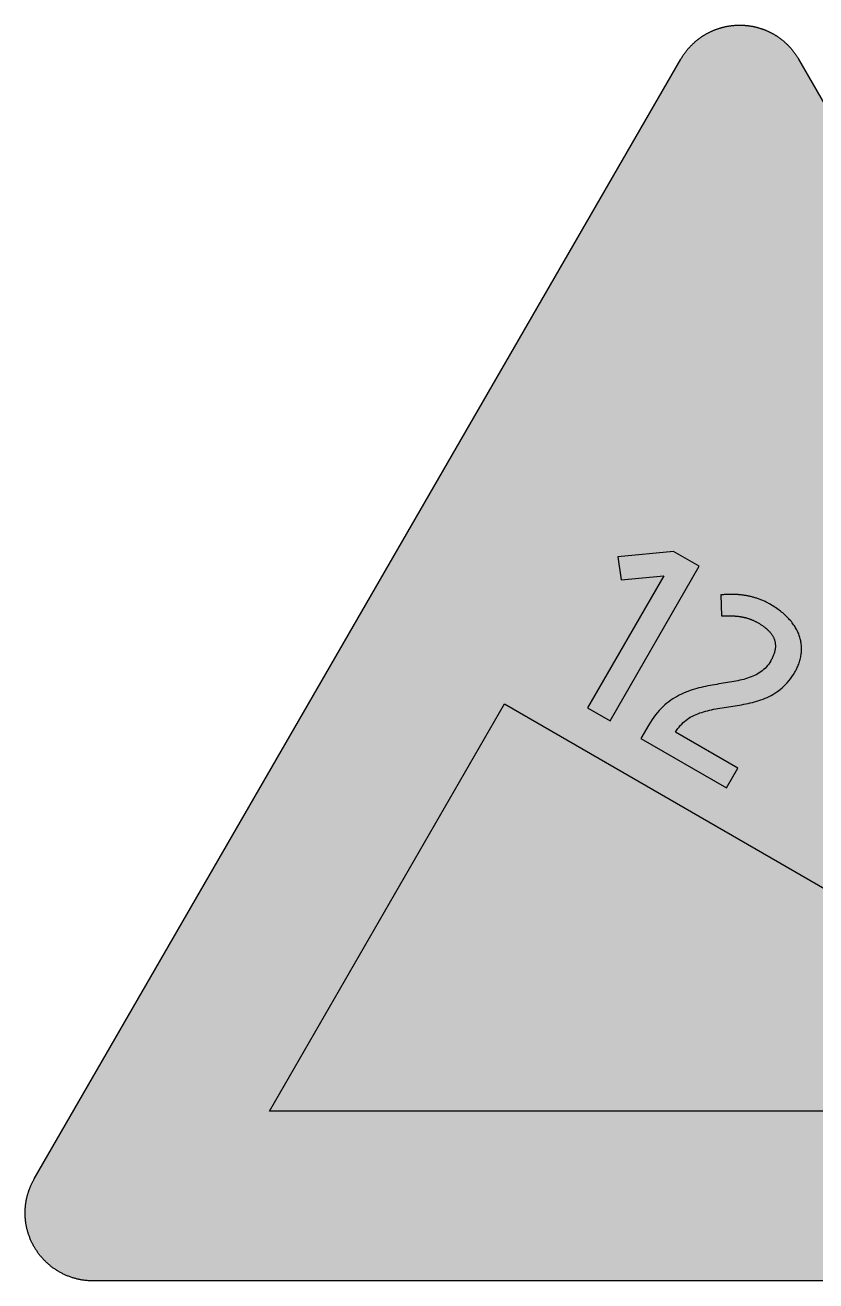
# Model space of a CAD drawing. Header units: millimetres. Extents: x 0 to 297, y 0 to 261.
# Drawn here: x 0.1 to 164.3, y 0.1 to 260.9 of the extents above; entities that cross this region are included whole.
import ezdxf

# ---------------------------------------------------------------- set-up
doc = ezdxf.new("R2010")
doc.units = ezdxf.units.MM

msp = doc.modelspace()

# ---------------------------------------------------------------- hatches: boundary and pattern name
for color, points in [(254, [(14.1633, 0.0526), (13.9878, 0.0533), (13.8125, 0.0559), (13.6373, 0.061), (13.462, 0.0686), (13.2893, 0.0787), (13.114, 0.0914), (12.9413, 0.1041), (12.7686, 0.1194), (12.5959, 0.1397), (12.4231, 0.16), (12.2504, 0.1803), (12.0777, 0.2057), (11.9075, 0.2337), (11.7373, 0.2616), (11.5672, 0.2921), (11.397, 0.3251), (11.2268, 0.3607), (11.0592, 0.3962), (10.8915, 0.4369), (10.7239, 0.4775), (10.5562, 0.5207), (10.3886, 0.5664), (10.2235, 0.6121), (10.0584, 0.6604), (9.8933, 0.7137), (9.7307, 0.7645), (9.5682, 0.8204), (9.4056, 0.8788), (9.2431, 0.9373), (9.083, 0.9982), (8.923, 1.0617), (8.763, 1.1252), (8.6055, 1.1938), (8.4455, 1.2624), (8.2906, 1.331), (8.1331, 1.4046), (7.9781, 1.4783), (7.8232, 1.5545), (7.6708, 1.6332), (7.5184, 1.7145), (7.366, 1.7958), (7.2161, 1.8796), (7.0663, 1.966), (6.919, 2.0549), (6.7716, 2.1438), (6.6243, 2.2352), (6.4795, 2.3266), (6.3348, 2.4232), (6.19, 2.5197), (6.0477, 2.6187), (5.908, 2.7178), (5.7683, 2.8219), (5.6286, 2.9261), (5.4915, 3.0302), (5.3543, 3.1394), (5.2197, 3.2487), (5.0851, 3.3579), (4.953, 3.4722), (4.8209, 3.5865), (4.6914, 3.7033), (4.5644, 3.8202), (4.4348, 3.9395), (4.3104, 4.0615), (4.1859, 4.1859), (4.0615, 4.3104), (3.9395, 4.4374), (3.8202, 4.5644), (3.7033, 4.6914), (3.5865, 4.8235), (3.4722, 4.953), (3.3579, 5.0876), (3.2487, 5.2197), (3.1369, 5.3543), (3.0302, 5.4915), (2.9235, 5.6286), (2.8194, 5.7683), (2.7178, 5.908), (2.6187, 6.0503), (2.5197, 6.19), (2.4232, 6.3348), (2.3266, 6.4795), (2.2352, 6.6243), (2.1438, 6.7716), (2.0523, 6.919), (1.966, 7.0663), (1.8796, 7.2161), (1.7958, 7.366), (1.7145, 7.5184), (1.6332, 7.6708), (1.5545, 7.8232), (1.4783, 7.9781), (1.4046, 8.1331), (1.331, 8.2906), (1.2598, 8.4455), (1.1913, 8.6055), (1.1252, 8.763), (1.0592, 8.923), (0.9982, 9.083), (0.9373, 9.2431), (0.8763, 9.4056), (0.8204, 9.5682), (0.7645, 9.7307), (0.7112, 9.8933), (0.6604, 10.0584), (0.6121, 10.2235), (0.5639, 10.3911), (0.5207, 10.5562), (0.4775, 10.7239), (0.4343, 10.8915), (0.3962, 11.0592), (0.3607, 11.2268), (0.3251, 11.397), (0.2921, 11.5672), (0.2616, 11.7373), (0.2311, 11.9075), (0.2057, 12.0802), (0.1803, 12.2504), (0.1575, 12.4231), (0.1372, 12.5959), (0.1194, 12.7686), (0.1041, 12.9413), (0.0889, 13.114), (0.0787, 13.2893), (0.0686, 13.462), (0.061, 13.6373), (0.0559, 13.8125), (0.0508, 13.9878), (0.0508, 14.163), (0.0508, 14.2773), (0.0533, 14.3942), (0.0559, 14.511), (0.0584, 14.6253), (0.0635, 14.7422), (0.0686, 14.859), (0.0737, 14.9733), (0.0813, 15.0901), (0.0889, 15.2044), (0.0991, 15.3187), (0.1092, 15.4356), (0.1194, 15.5499), (0.1321, 15.6642), (0.1448, 15.7785), (0.1575, 15.8953), (0.1727, 16.0096), (0.188, 16.1239), (0.2032, 16.2382), (0.221, 16.35), (0.2413, 16.4643), (0.2591, 16.5786), (0.2794, 16.6929), (0.2997, 16.8046), (0.3226, 16.9189), (0.3454, 17.0307), (0.3708, 17.145), (0.3937, 17.2568), (0.4191, 17.3685), (0.447, 17.4803), (0.475, 17.592), (0.5029, 17.7038), (0.5334, 17.8156), (0.5613, 17.9273), (0.5944, 18.0365), (0.6248, 18.1483), (0.6579, 18.2575), (0.6934, 18.3693), (0.7264, 18.4785), (0.762, 18.5877), (0.8001, 18.6969), (0.8382, 18.8062), (0.8763, 18.9128), (0.9144, 19.0221), (0.955, 19.1313), (0.9957, 19.238), (1.0389, 19.3446), (1.0795, 19.4539), (1.1252, 19.5605), (1.1684, 19.6647), (1.2141, 19.7714), (1.2598, 19.878), (1.3081, 19.9822), (1.3564, 20.0889), (1.4046, 20.193), (1.4554, 20.2971), (1.5062, 20.4013), (1.557, 20.5054), (1.6104, 20.607), (1.6637, 20.7112), (1.717, 20.8128), (1.7729, 20.9144), (1.8263, 21.016), (1.8847, 21.1176), (1.9406, 21.2192), (136.2523, 253.8501), (136.3091, 253.9492), (136.3675, 254.0483), (136.4285, 254.1473), (136.4894, 254.2464), (136.5504, 254.3454), (136.6139, 254.442), (136.6774, 254.5385), (136.7409, 254.635), (136.8044, 254.7315), (136.8704, 254.8255), (136.9365, 254.922), (137.0025, 255.016), (137.0711, 255.11), (137.1397, 255.2014), (137.2083, 255.2954), (137.2794, 255.3868), (137.3505, 255.4783), (137.4216, 255.5672), (137.4927, 255.6586), (137.5664, 255.7475), (137.6401, 255.8364), (137.7137, 255.9253), (137.7874, 256.0117), (137.8636, 256.098), (137.9398, 256.1844), (138.016, 256.2708), (138.0947, 256.3546), (138.1735, 256.4409), (138.2522, 256.5222), (138.3309, 256.606), (138.4122, 256.6899), (138.4935, 256.7711), (138.5748, 256.8524), (138.6586, 256.9312), (138.7399, 257.0124), (138.8237, 257.0912), (138.9075, 257.1699), (138.9939, 257.2461), (139.0802, 257.3249), (139.1641, 257.4011), (139.253, 257.4747), (139.3393, 257.5509), (139.4282, 257.6246), (139.5171, 257.6982), (139.606, 257.7719), (139.6949, 257.843), (139.7864, 257.9141), (139.8778, 257.9853), (139.9692, 258.0564), (140.0607, 258.125), (140.1547, 258.1935), (140.2486, 258.2596), (140.3426, 258.3282), (140.4366, 258.3942), (140.5331, 258.4602), (140.6296, 258.5237), (140.7262, 258.5872), (140.8227, 258.6507), (140.9192, 258.7142), (141.0183, 258.7752), (141.1173, 258.8362), (141.2164, 258.8946), (141.3154, 258.9555), (141.4145, 259.014), (141.5161, 259.0698), (141.6177, 259.1283), (141.7193, 259.1841), (141.8209, 259.2375), (141.9225, 259.2934), (142.0266, 259.3467), (142.1308, 259.3975), (142.2324, 259.4508), (142.3365, 259.5016), (142.4407, 259.5499), (142.5473, 259.6007), (142.6515, 259.6464), (142.7556, 259.6947), (142.8623, 259.7404), (142.969, 259.7861), (143.0757, 259.8318), (143.1823, 259.875), (143.289, 259.9182), (143.3957, 259.9588), (143.5049, 259.9995), (143.6116, 260.0401), (143.7208, 260.0808), (143.83, 260.1189), (143.9393, 260.1544), (144.0485, 260.1925), (144.1577, 260.2281), (144.2669, 260.2636), (144.3761, 260.2967), (144.4879, 260.3297), (144.5971, 260.3627), (144.7089, 260.3932), (144.8206, 260.4237), (144.9299, 260.4516), (145.0416, 260.4821), (145.1534, 260.5075), (145.2651, 260.5354), (145.3794, 260.5608), (145.4912, 260.5862), (145.603, 260.6091), (145.7173, 260.6319), (145.829, 260.6548), (145.9433, 260.6751), (146.0551, 260.6954), (146.1694, 260.7158), (146.2837, 260.7335), (146.398, 260.7513), (146.5123, 260.7666), (146.6266, 260.7818), (146.7409, 260.797), (146.8552, 260.8123), (146.9695, 260.825), (147.0838, 260.8351), (147.2006, 260.8478), (147.3149, 260.858), (147.4292, 260.8656), (147.5461, 260.8732), (147.6604, 260.8809), (147.7772, 260.8859), (147.8915, 260.8936), (148.0083, 260.8961), (148.1226, 260.9012), (148.2395, 260.9037), (148.3563, 260.9037), (148.4706, 260.9037), (148.5875, 260.9037), (148.7043, 260.9037), (148.8186, 260.9012), (148.9354, 260.8961), (149.0523, 260.8936), (149.1666, 260.8859), (149.2834, 260.8809), (149.3977, 260.8732), (149.512, 260.8656), (149.6289, 260.858), (149.7432, 260.8478), (149.8575, 260.8351), (149.9743, 260.825), (150.0886, 260.8123), (150.2029, 260.797), (150.3172, 260.7818), (150.4315, 260.7666), (150.5458, 260.7513), (150.6601, 260.7335), (150.7744, 260.7158), (150.8862, 260.6954), (151.0005, 260.6751), (151.1148, 260.6548), (151.2265, 260.6319), (151.3408, 260.6091), (151.4526, 260.5862), (151.5643, 260.5608), (151.6761, 260.5354), (151.7879, 260.5075), (151.8996, 260.4821), (152.0114, 260.4516), (152.1231, 260.4237), (152.2349, 260.3932), (152.3467, 260.3627), (152.4559, 260.3297), (152.5676, 260.2967), (152.6769, 260.2636), (152.7861, 260.2281), (152.8953, 260.1925), (153.0045, 260.1544), (153.1137, 260.1189), (153.223, 260.0808), (153.3296, 260.0401), (153.4389, 259.9995), (153.5455, 259.9588), (153.6548, 259.9182), (153.7614, 259.875), (153.8681, 259.8318), (153.9748, 259.7861), (154.0789, 259.7404), (154.1856, 259.6947), (154.2923, 259.6464), (154.3964, 259.6007), (154.5006, 259.5499), (154.6047, 259.5016), (154.7089, 259.4508), (154.813, 259.3975), (154.9171, 259.3467), (155.0187, 259.2934), (155.1203, 259.2375), (155.2245, 259.1841), (155.3261, 259.1283), (155.4251, 259.0698), (155.5267, 259.014), (155.6283, 258.9555), (155.7274, 258.8946), (155.8265, 258.8362), (155.9255, 258.7752), (156.022, 258.7142), (156.1211, 258.6507), (156.2176, 258.5872), (156.3141, 258.5237), (156.4107, 258.4602), (156.5046, 258.3942), (156.6012, 258.3282), (156.6951, 258.2596), (156.7866, 258.1935), (156.8806, 258.125), (156.972, 258.0564), (157.066, 257.9853), (157.1574, 257.9141), (157.2463, 257.843), (157.3378, 257.7719), (157.4267, 257.6982), (157.5156, 257.6246), (157.6019, 257.5509), (157.6908, 257.4747), (157.7772, 257.4011), (157.8635, 257.3249), (157.9499, 257.2461), (158.0337, 257.1699), (158.1201, 257.0912), (158.2039, 257.0124), (158.2852, 256.9312), (158.369, 256.8524), (158.4503, 256.7711), (158.5316, 256.6899), (158.6103, 256.606), (158.6916, 256.5222), (158.7703, 256.4409), (158.8491, 256.3546), (158.9253, 256.2708), (159.004, 256.1844), (159.0802, 256.098), (159.1539, 256.0117), (159.2301, 255.9253), (159.3037, 255.8364), (159.3774, 255.7475), (159.451, 255.6586), (159.5222, 255.5672), (159.5933, 255.4783), (159.6644, 255.3868), (159.7355, 255.2954), (159.8041, 255.2014), (159.8727, 255.11), (159.9387, 255.016), (160.0073, 254.922), (160.0733, 254.8255), (160.1368, 254.7315), (160.2029, 254.635), (160.2664, 254.5385), (160.3299, 254.442), (160.3908, 254.3454), (160.4543, 254.2464), (160.5153, 254.1473), (160.5737, 254.0483), (160.6347, 253.9492), (160.6906, 253.8476), (295.0023, 21.2192), (295.0591, 21.1176), (295.115, 21.016), (295.1709, 20.9144), (295.2267, 20.8128), (295.2801, 20.7112), (295.3334, 20.607), (295.3868, 20.5054), (295.4376, 20.4013), (295.4884, 20.2971), (295.5392, 20.193), (295.5874, 20.0889), (295.6357, 19.9822), (295.6814, 19.878), (295.7297, 19.7714), (295.7754, 19.6647), (295.8186, 19.5605), (295.8617, 19.4539), (295.9049, 19.3446), (295.9481, 19.238), (295.9887, 19.1313), (296.0294, 19.0221), (296.0675, 18.9128), (296.1056, 18.8062), (296.1437, 18.6969), (296.1792, 18.5877), (296.2148, 18.4785), (296.2504, 18.3693), (296.2834, 18.2575), (296.3164, 18.1483), (296.3494, 18.0365), (296.3799, 17.9273), (296.4104, 17.8156), (296.4409, 17.7038), (296.4688, 17.592), (296.4967, 17.4803), (296.5221, 17.3685), (296.5475, 17.2568), (296.5729, 17.145), (296.5958, 17.0307), (296.6212, 16.9189), (296.6415, 16.8046), (296.6644, 16.6929), (296.6822, 16.5786), (296.7025, 16.4643), (296.7203, 16.35), (296.738, 16.2382), (296.7558, 16.1239), (296.7711, 16.0096), (296.7838, 15.8953), (296.799, 15.7785), (296.8117, 15.6642), (296.8244, 15.5499), (296.8346, 15.4356), (296.8447, 15.3187), (296.8523, 15.2044), (296.86, 15.0901), (296.8676, 14.9733), (296.8752, 14.859), (296.8803, 14.7422), (296.8828, 14.6253), (296.8879, 14.511), (296.8904, 14.3942), (296.8904, 14.2773), (296.8904, 14.163), (296.8904, 13.9878), (296.8879, 13.8125), (296.8828, 13.6373), (296.8752, 13.462), (296.865, 13.2893), (296.8523, 13.114), (296.8396, 12.9413), (296.8219, 12.7686), (296.8041, 12.5959), (296.7838, 12.4231), (296.7609, 12.2504), (296.738, 12.0802), (296.7101, 11.9075), (296.6822, 11.7373), (296.6517, 11.5672), (296.6187, 11.397), (296.5831, 11.2268), (296.545, 11.0592), (296.5069, 10.8915), (296.4663, 10.7239), (296.4231, 10.5562), (296.3774, 10.3911), (296.3316, 10.2235), (296.2808, 10.0584), (296.23, 9.8933), (296.1767, 9.7307), (296.1234, 9.5682), (296.0649, 9.4056), (296.0065, 9.2431), (295.9456, 9.083), (295.8821, 8.923), (295.8186, 8.763), (295.75, 8.6055), (295.6814, 8.4455), (295.6103, 8.2906), (295.5392, 8.1331), (295.463, 7.9781), (295.3868, 7.8232), (295.3106, 7.6708), (295.2293, 7.5184), (295.148, 7.366), (295.0642, 7.2161), (294.9778, 7.0663), (294.8889, 6.919), (294.8, 6.7716), (294.7086, 6.6243), (294.6146, 6.4795), (294.5206, 6.3348), (294.4241, 6.19), (294.325, 6.0503), (294.226, 5.908), (294.1218, 5.7683), (294.0177, 5.6286), (293.9136, 5.4915), (293.8043, 5.3543), (293.6951, 5.2197), (293.5859, 5.0876), (293.4716, 4.953), (293.3573, 4.8235), (293.2405, 4.6914), (293.1236, 4.5644), (293.0042, 4.4374), (292.8823, 4.3104), (292.7579, 4.1859), (292.6334, 4.0615), (292.5089, 3.9395), (292.3794, 3.8202), (292.2524, 3.7033), (292.1203, 3.5865), (291.9908, 3.4722), (291.8562, 3.3579), (291.7241, 3.2487), (291.5895, 3.1394), (291.4523, 3.0302), (291.3151, 2.9261), (291.1754, 2.8219), (291.0357, 2.7178), (290.8935, 2.6187), (290.7513, 2.5197), (290.609, 2.4232), (290.4642, 2.3266), (290.3195, 2.2352), (290.1721, 2.1438), (290.0248, 2.0549), (289.8775, 1.966), (289.7276, 1.8796), (289.5778, 1.7958), (289.4254, 1.7145), (289.273, 1.6332), (289.118, 1.5545), (288.9656, 1.4783), (288.8107, 1.4046), (288.6532, 1.331), (288.4957, 1.2624), (288.3383, 1.1938), (288.1808, 1.1252), (288.0208, 1.0617), (287.8607, 0.9982), (287.7007, 0.9373), (287.5382, 0.8788), (287.3756, 0.8204), (287.213, 0.7645), (287.0479, 0.7137), (286.8854, 0.6604), (286.7203, 0.6121), (286.5526, 0.5664), (286.3875, 0.5207), (286.2199, 0.4775), (286.0523, 0.4369), (285.8846, 0.3962), (285.7144, 0.3607), (285.5468, 0.3251), (285.3766, 0.2921), (285.2064, 0.2616), (285.0363, 0.2337), (284.8635, 0.2057), (284.6934, 0.1803), (284.5206, 0.16), (284.3479, 0.1397), (284.1752, 0.1194), (284.0025, 0.1041), (283.8272, 0.0914), (283.6545, 0.0787), (283.4792, 0.0686), (283.3065, 0.061), (283.1313, 0.0559), (282.956, 0.0533), (282.7807, 0.0508)]), (59, [(116.8658, 119.1204), (121.5401, 116.4209), (140.0609, 148.5004), (134.7445, 151.5692), (123.1554, 150.4393), (123.843, 145.7043), (132.6871, 146.5241)]), (59, [(152.2758, 136.743), (152.4102, 136.6622), (152.5422, 136.5834), (152.6743, 136.5021), (152.8039, 136.4209), (152.9334, 136.337), (153.0604, 136.2532), (153.1849, 136.1694), (153.3093, 136.083), (153.4312, 135.9941), (153.5506, 135.9052), (153.6675, 135.8163), (153.7818, 135.7249), (153.8961, 135.6309), (154.0053, 135.5395), (154.1145, 135.443), (154.2212, 135.3464), (154.3228, 135.2499), (154.4244, 135.1509), (154.5234, 135.0493), (154.6174, 134.9477), (154.7089, 134.8461), (154.8003, 134.7419), (154.8867, 134.6352), (154.9705, 134.5286), (155.0492, 134.4193), (155.128, 134.3101), (155.2016, 134.1984), (155.2727, 134.0841), (155.3388, 133.9698), (155.4023, 133.8529), (155.4632, 133.7361), (155.5191, 133.6167), (155.5725, 133.4948), (155.6207, 133.3729), (155.6639, 133.2484), (155.7071, 133.1214), (155.7426, 132.9944), (155.7757, 132.8649), (155.8036, 132.7328), (155.829, 132.6007), (155.8493, 132.4661), (155.8646, 132.3315), (155.8747, 132.1918), (155.8823, 132.0521), (155.8823, 131.9124), (155.8798, 131.7676), (155.8722, 131.6228), (155.8595, 131.4755), (155.8417, 131.3256), (155.8188, 131.1758), (155.7909, 131.0234), (155.7579, 130.8684), (155.7198, 130.7109), (155.6766, 130.5535), (155.6283, 130.3909), (155.5725, 130.2283), (155.514, 130.0658), (155.448, 129.8981), (155.3769, 129.728), (155.3007, 129.5578), (155.2169, 129.3851), (155.128, 129.2098), (155.034, 129.032), (154.9324, 128.8542), (154.7165, 128.5011), (154.4853, 128.1684), (154.244, 127.856), (153.9875, 127.5613), (153.7208, 127.287), (153.4414, 127.0279), (153.1518, 126.7866), (152.8496, 126.5606), (152.5372, 126.3498), (152.2146, 126.1542), (151.8818, 125.9688), (151.5389, 125.7986), (151.1859, 125.6411), (150.8252, 125.4938), (150.4569, 125.3566), (150.081, 125.2296), (149.6949, 125.1102), (149.3012, 125.001), (148.9024, 124.8994), (148.496, 124.8029), (148.0845, 124.7115), (147.6654, 124.6276), (147.2413, 124.5464), (146.812, 124.4702), (146.3777, 124.394), (145.9408, 124.3228), (145.4988, 124.2517), (145.0518, 124.1806), (144.6022, 124.1095), (144.1501, 124.0384), (143.6929, 123.9647), (143.2357, 123.8885), (142.7759, 123.8098), (142.3162, 123.7259), (141.8539, 123.6396), (141.3891, 123.5456), (140.9268, 123.444), (140.462, 123.3373), (139.9997, 123.223), (139.5374, 123.0986), (139.0752, 122.9665), (138.6154, 122.8217), (138.1582, 122.6693), (137.701, 122.5017), (137.2489, 122.3239), (136.7968, 122.1334), (136.3497, 121.9276), (135.9052, 121.7066), (135.4658, 121.473), (135.0289, 121.219), (134.5997, 120.9497), (134.173, 120.6652), (133.7539, 120.3579), (133.3398, 120.0328), (132.9309, 119.6899), (132.5296, 119.3241), (132.1333, 118.9355), (131.7473, 118.5266), (131.3663, 118.0948), (130.9954, 117.6376), (130.6322, 117.1575), (130.2766, 116.6495), (129.9312, 116.1161), (129.5959, 115.5573), (127.9564, 112.7167), (145.6916, 102.4781), (148.0453, 106.5569), (135.122, 114.0178), (135.3541, 114.3991), (135.6004, 114.7597), (135.8595, 115.1001), (136.1313, 115.4227), (136.4132, 115.7249), (136.7079, 116.0094), (137.0101, 116.2761), (137.3276, 116.5276), (137.6528, 116.7613), (137.988, 116.9797), (138.3309, 117.1854), (138.684, 117.3759), (139.0472, 117.5537), (139.4181, 117.7188), (139.7965, 117.8738), (140.1801, 118.0186), (140.5738, 118.1506), (140.9725, 118.2751), (141.3789, 118.3894), (141.7904, 118.4961), (142.207, 118.5977), (142.6286, 118.6917), (143.0553, 118.778), (143.4871, 118.8618), (143.9215, 118.9406), (144.3609, 119.0168), (144.8029, 119.0879), (145.2474, 119.159), (145.6969, 119.2276), (146.1465, 119.2962), (146.5961, 119.3648), (147.0482, 119.4333), (147.5029, 119.5045), (147.955, 119.5781), (148.4097, 119.6543), (148.8643, 119.7356), (149.3164, 119.8194), (149.7686, 119.9109), (150.2207, 120.0048), (150.6677, 120.109), (151.1148, 120.2182), (151.5593, 120.335), (152.0012, 120.462), (152.4381, 120.5992), (152.8724, 120.7465), (153.3042, 120.904), (153.7284, 121.0742), (154.1501, 121.2545), (154.5641, 121.4501), (154.9756, 121.6609), (155.3794, 121.8844), (155.7757, 122.1232), (156.1668, 122.3797), (156.5504, 122.6515), (156.9263, 122.9436), (157.2946, 123.251), (157.6553, 123.5786), (158.0058, 123.9266), (158.3487, 124.2949), (158.6814, 124.6835), (159.004, 125.095), (159.3164, 125.5293), (159.6187, 125.9865), (159.9082, 126.4691), (160.0479, 126.713), (160.1775, 126.9594), (160.3019, 127.2032), (160.4162, 127.447), (160.5255, 127.6934), (160.6271, 127.9373), (160.7236, 128.1836), (160.8099, 128.4275), (160.8912, 128.6713), (160.9649, 128.9152), (161.0335, 129.159), (161.0919, 129.4028), (161.1452, 129.6467), (161.1909, 129.8905), (161.229, 130.1318), (161.2595, 130.3731), (161.2849, 130.6144), (161.3027, 130.8557), (161.3129, 131.0945), (161.3179, 131.3358), (161.3129, 131.5745), (161.3027, 131.8108), (161.2875, 132.0495), (161.2621, 132.2857), (161.2316, 132.522), (161.1935, 132.7556), (161.1503, 132.9893), (161.0995, 133.223), (161.0411, 133.4541), (160.975, 133.6853), (160.9039, 133.9139), (160.8252, 134.1425), (160.7414, 134.3685), (160.6474, 134.5946), (160.5483, 134.8207), (160.4442, 135.0416), (160.3324, 135.2652), (160.213, 135.4861), (160.086, 135.7046), (159.954, 135.923), (159.8168, 136.1389), (159.6695, 136.3523), (159.5171, 136.5656), (159.3596, 136.7765), (159.1945, 136.9873), (159.0218, 137.1956), (158.8414, 137.4013), (158.656, 137.6045), (158.4655, 137.8077), (158.2674, 138.0084), (158.0617, 138.2065), (157.8508, 138.4046), (157.6324, 138.5976), (157.4063, 138.7907), (157.1752, 138.9812), (156.939, 139.1691), (156.6951, 139.3571), (156.4437, 139.54), (156.1871, 139.7229), (155.923, 139.9007), (155.6537, 140.0785), (155.3769, 140.2537), (155.0949, 140.4264), (154.8054, 140.5966), (154.6327, 140.6957), (154.4574, 140.7897), (154.2821, 140.8836), (154.1094, 140.9751), (153.9342, 141.0614), (153.7589, 141.1453), (153.5836, 141.2265), (153.4109, 141.3053), (153.2357, 141.384), (153.0604, 141.4551), (152.8851, 141.5263), (152.7124, 141.5948), (152.5372, 141.6609), (152.3619, 141.7244), (152.1892, 141.7853), (152.0165, 141.8438), (151.8412, 141.8996), (151.6685, 141.953), (151.4958, 142.0063), (151.323, 142.0546), (151.1503, 142.1003), (150.9801, 142.146), (150.81, 142.1892), (150.6372, 142.2298), (150.4671, 142.2679), (150.2994, 142.3035), (150.1292, 142.3365), (149.9616, 142.3695), (149.794, 142.4), (149.6263, 142.428), (149.4612, 142.4559), (149.2936, 142.4788), (149.1285, 142.5016), (148.9659, 142.5245), (148.8008, 142.5423), (148.6408, 142.56), (148.4782, 142.5778), (148.3182, 142.5905), (148.1582, 142.6058), (147.9982, 142.6159), (147.8407, 142.6261), (147.6858, 142.6337), (147.5283, 142.6413), (147.3759, 142.6464), (147.2209, 142.6515), (147.0685, 142.6566), (146.9187, 142.6566), (146.7688, 142.6591), (146.619, 142.6566), (146.4716, 142.6566), (146.3269, 142.654), (146.1821, 142.6489), (146.0373, 142.6464), (145.8976, 142.6388), (145.7554, 142.6337), (145.6182, 142.6261), (145.4785, 142.6159), (145.3439, 142.6083), (145.2093, 142.5981), (145.0772, 142.588), (144.9451, 142.5753), (144.8156, 142.5626), (144.6886, 142.5499), (144.5616, 142.5372), (144.6816, 138.194), (144.8105, 138.1963), (144.9426, 138.2014), (145.0721, 138.2039), (145.2016, 138.2065), (145.3286, 138.209), (145.4556, 138.2116), (145.5826, 138.2141), (145.7096, 138.2166), (145.8366, 138.2166), (145.9611, 138.2166), (146.0856, 138.2166), (146.21, 138.2166), (146.3345, 138.2141), (146.4564, 138.2116), (146.5809, 138.209), (146.7028, 138.2065), (146.8247, 138.2014), (146.9441, 138.1963), (147.066, 138.1912), (147.1854, 138.1836), (147.3048, 138.1785), (147.4241, 138.1684), (147.5435, 138.1608), (147.6629, 138.1506), (147.7823, 138.1404), (147.8991, 138.1277), (148.016, 138.115), (148.1353, 138.1023), (148.2522, 138.0871), (148.369, 138.0719), (148.4859, 138.0541), (148.6002, 138.0363), (148.717, 138.0185), (148.8338, 137.9982), (148.9481, 137.9779), (149.065, 137.955), (149.1793, 137.9322), (149.2936, 137.9068), (149.4079, 137.8788), (149.5247, 137.8534), (149.639, 137.8229), (149.7533, 137.7925), (149.8676, 137.762), (149.9819, 137.729), (150.0962, 137.6959), (150.2105, 137.6604), (150.3248, 137.6223), (150.4391, 137.5842), (150.5534, 137.5435), (150.6677, 137.5029), (150.782, 137.4597), (150.8963, 137.414), (151.0106, 137.3683), (151.1249, 137.32), (151.2392, 137.2692), (151.3535, 137.2184), (151.4678, 137.1651), (151.5821, 137.1092), (151.6964, 137.0533), (151.8133, 136.9949), (151.9276, 136.9339), (152.0419, 136.873), (152.1587, 136.8069), (152.2755, 136.7409)]), (59, [(50.8261, 35.3304), (99.6488, 119.8965), (246.1204, 35.3304)])]:
    msp.add_hatch(color=color).paths.add_polyline_path(points)
h = msp.add_hatch(color=22)
h.paths.add_polyline_path([(14.1633, 5.3442), (13.9344, 5.3467), (13.7084, 5.3543), (13.4849, 5.3696), (13.2613, 5.3873), (13.0378, 5.4127), (12.8194, 5.4458), (12.6009, 5.4813), (12.385, 5.522), (12.1717, 5.5677), (11.9583, 5.621), (11.7475, 5.6769), (11.5392, 5.7404), (11.3335, 5.8064), (11.1303, 5.8776), (10.9296, 5.9538), (10.729, 6.035), (10.5334, 6.1214), (10.3378, 6.2128), (10.1473, 6.3068), (9.9593, 6.4084), (9.7714, 6.5126), (9.5885, 6.6192), (9.4082, 6.7335), (9.2304, 6.8504), (9.0576, 6.9698), (8.8849, 7.0942), (8.7173, 7.2238), (8.5522, 7.3584), (8.3896, 7.493), (8.2321, 7.6352), (8.0772, 7.7775), (7.9273, 7.9273), (7.7775, 8.0772), (7.6352, 8.2321), (7.493, 8.3922), (7.3558, 8.5522), (7.2238, 8.7173), (7.0942, 8.8849), (6.9698, 9.0576), (6.8504, 9.2329), (6.7335, 9.4082), (6.6192, 9.5885), (6.5126, 9.7739), (6.4084, 9.9593), (6.3068, 10.1473), (6.2128, 10.3403), (6.1214, 10.5334), (6.035, 10.729), (5.9538, 10.9296), (5.8776, 11.1303), (5.8064, 11.3335), (5.7404, 11.5392), (5.6769, 11.7475), (5.621, 11.9583), (5.5677, 12.1717), (5.522, 12.385), (5.4813, 12.6009), (5.4432, 12.8194), (5.4127, 13.0404), (5.3873, 13.2613), (5.3696, 13.4849), (5.3543, 13.7084), (5.3467, 13.9344), (5.3416, 14.163), (5.3442, 14.2342), (5.3442, 14.3078), (5.3442, 14.3789), (5.3467, 14.4526), (5.3492, 14.5237), (5.3543, 14.5974), (5.3569, 14.6685), (5.3619, 14.7422), (5.367, 14.8133), (5.3721, 14.8869), (5.3797, 14.9581), (5.3848, 15.0292), (5.3924, 15.1003), (5.4, 15.174), (5.4102, 15.2451), (5.4178, 15.3162), (5.428, 15.3873), (5.4381, 15.4584), (5.4483, 15.5296), (5.461, 15.6007), (5.4737, 15.6718), (5.4864, 15.7429), (5.4991, 15.814), (5.5118, 15.8852), (5.527, 15.9563), (5.5423, 16.0249), (5.5575, 16.096), (5.5728, 16.1671), (5.5905, 16.2357), (5.6083, 16.3068), (5.6261, 16.3754), (5.6439, 16.444), (5.6617, 16.5151), (5.682, 16.5837), (5.7023, 16.6522), (5.7226, 16.7208), (5.7429, 16.7919), (5.7658, 16.8605), (5.7887, 16.9266), (5.8115, 16.9951), (5.8344, 17.0637), (5.8572, 17.1323), (5.8826, 17.2009), (5.908, 17.2669), (5.9334, 17.3355), (5.9588, 17.4015), (5.9868, 17.4676), (6.0147, 17.5362), (6.0427, 17.6022), (6.0706, 17.6682), (6.0985, 17.7343), (6.129, 17.8003), (6.1595, 17.8664), (6.19, 17.9299), (6.2205, 17.9959), (6.2509, 18.0619), (6.284, 18.1254), (6.317, 18.1915), (6.35, 18.255), (6.383, 18.3185), (6.4186, 18.382), (6.4541, 18.4455), (6.4897, 18.509), (6.5253, 18.5725), (140.8356, 251.2042), (140.909, 251.3305), (140.9852, 251.4549), (141.064, 251.5794), (141.1453, 251.7013), (141.2265, 251.8232), (141.3129, 251.9426), (141.3967, 252.0594), (141.4856, 252.1763), (141.5745, 252.2906), (141.666, 252.4023), (141.7599, 252.5141), (141.8539, 252.6233), (141.9504, 252.73), (142.0495, 252.8367), (142.1486, 252.9408), (142.2502, 253.0424), (142.3518, 253.144), (142.4559, 253.2431), (142.5626, 253.3396), (142.6693, 253.4336), (142.7785, 253.5276), (142.8877, 253.619), (142.9995, 253.7104), (143.1112, 253.7968), (143.2255, 253.8832), (143.3424, 253.967), (143.4592, 254.0483), (143.576, 254.1295), (143.6954, 254.2083), (143.8173, 254.2845), (143.9393, 254.3581), (144.0612, 254.4318), (144.1856, 254.5004), (144.3126, 254.569), (144.4371, 254.635), (144.5666, 254.701), (144.6936, 254.762), (144.8232, 254.823), (144.9553, 254.8814), (145.0848, 254.9373), (145.2194, 254.9906), (145.3515, 255.0414), (145.4861, 255.0922), (145.6207, 255.1405), (145.7579, 255.1836), (145.8951, 255.2268), (146.0322, 255.2675), (146.1694, 255.3081), (146.3091, 255.3437), (146.4488, 255.3792), (146.591, 255.4097), (146.7307, 255.4402), (146.873, 255.4681), (147.0152, 255.491), (147.16, 255.5138), (147.3022, 255.5342), (147.447, 255.5519), (147.5918, 255.5697), (147.7391, 255.5824), (147.8839, 255.5926), (148.0312, 255.6027), (148.176, 255.6078), (148.3233, 255.6104), (148.4706, 255.6129), (148.6179, 255.6104), (148.7653, 255.6078), (148.9126, 255.6027), (149.0599, 255.5926), (149.2047, 255.5824), (149.3495, 255.5697), (149.4942, 255.5519), (149.639, 255.5342), (149.7838, 255.5138), (149.926, 255.491), (150.0683, 255.4681), (150.2105, 255.4402), (150.3528, 255.4097), (150.4925, 255.3792), (150.6347, 255.3437), (150.7719, 255.3081), (150.9116, 255.2675), (151.0487, 255.2268), (151.1859, 255.1836), (151.323, 255.1405), (151.4577, 255.0922), (151.5923, 255.0414), (151.7244, 254.9906), (151.8564, 254.9373), (151.9885, 254.8814), (152.1206, 254.823), (152.2501, 254.762), (152.3771, 254.701), (152.5041, 254.635), (152.6311, 254.569), (152.7581, 254.5004), (152.8801, 254.4318), (153.0045, 254.3581), (153.1264, 254.2845), (153.2458, 254.2083), (153.3652, 254.1295), (153.4846, 254.0483), (153.6014, 253.967), (153.7157, 253.8832), (153.83, 253.7968), (153.9443, 253.7104), (154.0561, 253.619), (154.1653, 253.5276), (154.2745, 253.4336), (154.3812, 253.3396), (154.4879, 253.2431), (154.592, 253.144), (154.6936, 253.0424), (154.7952, 252.9408), (154.8943, 252.8367), (154.9933, 252.73), (155.0899, 252.6233), (155.1838, 252.5141), (155.2778, 252.4023), (155.3693, 252.2906), (155.4582, 252.1763), (155.5471, 252.0594), (155.6334, 251.9426), (155.7172, 251.8232), (155.7985, 251.7013), (155.8798, 251.5794), (155.9585, 251.4549), (156.0347, 251.3305), (156.1109, 251.2035), (290.4201, 18.5734), (290.4541, 18.509), (290.4896, 18.4455), (290.5252, 18.382), (290.5608, 18.3185), (290.5938, 18.255), (290.6268, 18.1915), (290.6598, 18.1254), (290.6903, 18.0619), (290.7233, 17.9959), (290.7538, 17.9299), (290.7843, 17.8664), (290.8148, 17.8003), (290.8452, 17.7343), (290.8732, 17.6682), (290.9011, 17.6022), (290.9291, 17.5362), (290.957, 17.4676), (290.9824, 17.4015), (291.0103, 17.3355), (291.0357, 17.2669), (291.0611, 17.2009), (291.084, 17.1323), (291.1094, 17.0637), (291.1323, 16.9951), (291.1551, 16.9266), (291.178, 16.8605), (291.1983, 16.7919), (291.2212, 16.7208), (291.2415, 16.6522), (291.2618, 16.5837), (291.2796, 16.5151), (291.2999, 16.444), (291.3177, 16.3754), (291.3355, 16.3068), (291.3532, 16.2357), (291.3685, 16.1671), (291.3863, 16.096), (291.4015, 16.0249), (291.4167, 15.9563), (291.4294, 15.8852), (291.4447, 15.814), (291.4574, 15.7429), (291.4701, 15.6718), (291.4828, 15.6007), (291.4929, 15.5296), (291.5031, 15.4584), (291.5133, 15.3873), (291.5234, 15.3162), (291.5336, 15.2451), (291.5412, 15.174), (291.5488, 15.1003), (291.5564, 15.0292), (291.5641, 14.9581), (291.5691, 14.8869), (291.5768, 14.8133), (291.5818, 14.7422), (291.5844, 14.6685), (291.5895, 14.5974), (291.592, 14.5237), (291.5945, 14.4526), (291.5971, 14.3789), (291.5996, 14.3078), (291.5996, 14.2342), (291.5996, 14.163), (291.5971, 13.9344), (291.5895, 13.7084), (291.5742, 13.4849), (291.5539, 13.2613), (291.5285, 13.0404), (291.498, 12.8194), (291.4625, 12.6009), (291.4218, 12.385), (291.3736, 12.1717), (291.3228, 11.9583), (291.2643, 11.7475), (291.2034, 11.5392), (291.1373, 11.3335), (291.0637, 11.1303), (290.9875, 10.9296), (290.9062, 10.729), (290.8198, 10.5334), (290.7309, 10.3403), (290.6344, 10.1473), (290.5354, 9.9593), (290.4312, 9.7739), (290.322, 9.5885), (290.2102, 9.4082), (290.0934, 9.2329), (289.974, 9.0576), (289.847, 8.8849), (289.72, 8.7173), (289.5854, 8.5522), (289.4482, 8.3922), (289.3085, 8.2321), (289.1638, 8.0772), (289.0164, 7.9273), (288.8666, 7.7775), (288.7116, 7.6352), (288.5516, 7.493), (288.3916, 7.3584), (288.2265, 7.2238), (288.0563, 7.0942), (287.8861, 6.9698), (287.7109, 6.8504), (287.5331, 6.7335), (287.3527, 6.6192), (287.1699, 6.5126), (286.9844, 6.4084), (286.7965, 6.3068), (286.6034, 6.2128), (286.4104, 6.1214), (286.2148, 6.035), (286.0142, 5.9538), (285.8135, 5.8776), (285.6103, 5.8064), (285.4046, 5.7404), (285.1963, 5.6769), (284.9855, 5.621), (284.7721, 5.5677), (284.5587, 5.522), (284.3428, 5.4813), (284.1244, 5.4458), (283.9034, 5.4127), (283.6824, 5.3873), (283.4589, 5.3696), (283.2354, 5.3543), (283.0093, 5.3467), (282.7807, 5.3442)])
h.paths.add_polyline_path([(44.716, 31.8026), (148.4725, 211.5167), (252.2305, 31.8026)], flags=16)

# ---------------------------------------------------------------- linework, layer by layer
at = {"color": 254}
for points in [[(14.1633, 0.0526), (13.9878, 0.0533), (13.8125, 0.0559), (13.6373, 0.061), (13.462, 0.0686), (13.2893, 0.0787), (13.114, 0.0914), (12.9413, 0.1041), (12.7686, 0.1194), (12.5959, 0.1397), (12.4231, 0.16), (12.2504, 0.1803), (12.0777, 0.2057), (11.9075, 0.2337), (11.7373, 0.2616), (11.5672, 0.2921), (11.397, 0.3251), (11.2268, 0.3607), (11.0592, 0.3962), (10.8915, 0.4369), (10.7239, 0.4775), (10.5562, 0.5207), (10.3886, 0.5664), (10.2235, 0.6121), (10.0584, 0.6604), (9.8933, 0.7137), (9.7307, 0.7645), (9.5682, 0.8204), (9.4056, 0.8788), (9.2431, 0.9373), (9.083, 0.9982), (8.923, 1.0617), (8.763, 1.1252), (8.6055, 1.1938), (8.4455, 1.2624), (8.2906, 1.331), (8.1331, 1.4046), (7.9781, 1.4783), (7.8232, 1.5545), (7.6708, 1.6332), (7.5184, 1.7145), (7.366, 1.7958), (7.2161, 1.8796), (7.0663, 1.966), (6.919, 2.0549), (6.7716, 2.1438), (6.6243, 2.2352), (6.4795, 2.3266), (6.3348, 2.4232), (6.19, 2.5197), (6.0477, 2.6187), (5.908, 2.7178), (5.7683, 2.8219), (5.6286, 2.9261), (5.4915, 3.0302), (5.3543, 3.1394), (5.2197, 3.2487), (5.0851, 3.3579), (4.953, 3.4722), (4.8209, 3.5865), (4.6914, 3.7033), (4.5644, 3.8202), (4.4348, 3.9395), (4.3104, 4.0615), (4.1859, 4.1859), (4.0615, 4.3104), (3.9395, 4.4374), (3.8202, 4.5644), (3.7033, 4.6914), (3.5865, 4.8235), (3.4722, 4.953), (3.3579, 5.0876), (3.2487, 5.2197), (3.1369, 5.3543), (3.0302, 5.4915), (2.9235, 5.6286), (2.8194, 5.7683), (2.7178, 5.908), (2.6187, 6.0503), (2.5197, 6.19), (2.4232, 6.3348), (2.3266, 6.4795), (2.2352, 6.6243), (2.1438, 6.7716), (2.0523, 6.919), (1.966, 7.0663), (1.8796, 7.2161), (1.7958, 7.366), (1.7145, 7.5184), (1.6332, 7.6708), (1.5545, 7.8232), (1.4783, 7.9781), (1.4046, 8.1331), (1.331, 8.2906), (1.2598, 8.4455), (1.1913, 8.6055), (1.1252, 8.763), (1.0592, 8.923), (0.9982, 9.083), (0.9373, 9.2431), (0.8763, 9.4056), (0.8204, 9.5682), (0.7645, 9.7307), (0.7112, 9.8933), (0.6604, 10.0584), (0.6121, 10.2235), (0.5639, 10.3911), (0.5207, 10.5562), (0.4775, 10.7239), (0.4343, 10.8915), (0.3962, 11.0592), (0.3607, 11.2268), (0.3251, 11.397), (0.2921, 11.5672), (0.2616, 11.7373), (0.2311, 11.9075), (0.2057, 12.0802), (0.1803, 12.2504), (0.1575, 12.4231), (0.1372, 12.5959), (0.1194, 12.7686), (0.1041, 12.9413), (0.0889, 13.114), (0.0787, 13.2893), (0.0686, 13.462), (0.061, 13.6373), (0.0559, 13.8125), (0.0508, 13.9878), (0.0508, 14.163), (0.0508, 14.2773), (0.0533, 14.3942), (0.0559, 14.511), (0.0584, 14.6253), (0.0635, 14.7422), (0.0686, 14.859), (0.0737, 14.9733), (0.0813, 15.0901), (0.0889, 15.2044), (0.0991, 15.3187), (0.1092, 15.4356), (0.1194, 15.5499), (0.1321, 15.6642), (0.1448, 15.7785), (0.1575, 15.8953), (0.1727, 16.0096), (0.188, 16.1239), (0.2032, 16.2382), (0.221, 16.35), (0.2413, 16.4643), (0.2591, 16.5786), (0.2794, 16.6929), (0.2997, 16.8046), (0.3226, 16.9189), (0.3454, 17.0307), (0.3708, 17.145), (0.3937, 17.2568), (0.4191, 17.3685), (0.447, 17.4803), (0.475, 17.592), (0.5029, 17.7038), (0.5334, 17.8156), (0.5613, 17.9273), (0.5944, 18.0365), (0.6248, 18.1483), (0.6579, 18.2575), (0.6934, 18.3693), (0.7264, 18.4785), (0.762, 18.5877), (0.8001, 18.6969), (0.8382, 18.8062), (0.8763, 18.9128), (0.9144, 19.0221), (0.955, 19.1313), (0.9957, 19.238), (1.0389, 19.3446), (1.0795, 19.4539), (1.1252, 19.5605), (1.1684, 19.6647), (1.2141, 19.7714), (1.2598, 19.878), (1.3081, 19.9822), (1.3564, 20.0889), (1.4046, 20.193), (1.4554, 20.2971), (1.5062, 20.4013), (1.557, 20.5054), (1.6104, 20.607), (1.6637, 20.7112), (1.717, 20.8128), (1.7729, 20.9144), (1.8263, 21.016), (1.8847, 21.1176), (1.9406, 21.2192), (136.2523, 253.8501), (136.3091, 253.9492), (136.3675, 254.0483), (136.4285, 254.1473), (136.4894, 254.2464), (136.5504, 254.3454), (136.6139, 254.442), (136.6774, 254.5385), (136.7409, 254.635), (136.8044, 254.7315), (136.8704, 254.8255), (136.9365, 254.922), (137.0025, 255.016), (137.0711, 255.11), (137.1397, 255.2014), (137.2083, 255.2954), (137.2794, 255.3868), (137.3505, 255.4783), (137.4216, 255.5672), (137.4927, 255.6586), (137.5664, 255.7475), (137.6401, 255.8364), (137.7137, 255.9253), (137.7874, 256.0117), (137.8636, 256.098), (137.9398, 256.1844), (138.016, 256.2708), (138.0947, 256.3546), (138.1735, 256.4409), (138.2522, 256.5222), (138.3309, 256.606), (138.4122, 256.6899), (138.4935, 256.7711), (138.5748, 256.8524), (138.6586, 256.9312), (138.7399, 257.0124), (138.8237, 257.0912), (138.9075, 257.1699), (138.9939, 257.2461), (139.0802, 257.3249), (139.1641, 257.4011), (139.253, 257.4747), (139.3393, 257.5509), (139.4282, 257.6246), (139.5171, 257.6982), (139.606, 257.7719), (139.6949, 257.843), (139.7864, 257.9141), (139.8778, 257.9853), (139.9692, 258.0564), (140.0607, 258.125), (140.1547, 258.1935), (140.2486, 258.2596), (140.3426, 258.3282), (140.4366, 258.3942), (140.5331, 258.4602), (140.6296, 258.5237), (140.7262, 258.5872), (140.8227, 258.6507), (140.9192, 258.7142), (141.0183, 258.7752), (141.1173, 258.8362), (141.2164, 258.8946), (141.3154, 258.9555), (141.4145, 259.014), (141.5161, 259.0698), (141.6177, 259.1283), (141.7193, 259.1841), (141.8209, 259.2375), (141.9225, 259.2934), (142.0266, 259.3467), (142.1308, 259.3975), (142.2324, 259.4508), (142.3365, 259.5016), (142.4407, 259.5499), (142.5473, 259.6007), (142.6515, 259.6464), (142.7556, 259.6947), (142.8623, 259.7404), (142.969, 259.7861), (143.0757, 259.8318), (143.1823, 259.875), (143.289, 259.9182), (143.3957, 259.9588), (143.5049, 259.9995), (143.6116, 260.0401), (143.7208, 260.0808), (143.83, 260.1189), (143.9393, 260.1544), (144.0485, 260.1925), (144.1577, 260.2281), (144.2669, 260.2636), (144.3761, 260.2967), (144.4879, 260.3297), (144.5971, 260.3627), (144.7089, 260.3932), (144.8206, 260.4237), (144.9299, 260.4516), (145.0416, 260.4821), (145.1534, 260.5075), (145.2651, 260.5354), (145.3794, 260.5608), (145.4912, 260.5862), (145.603, 260.6091), (145.7173, 260.6319), (145.829, 260.6548), (145.9433, 260.6751), (146.0551, 260.6954), (146.1694, 260.7158), (146.2837, 260.7335), (146.398, 260.7513), (146.5123, 260.7666), (146.6266, 260.7818), (146.7409, 260.797), (146.8552, 260.8123), (146.9695, 260.825), (147.0838, 260.8351), (147.2006, 260.8478), (147.3149, 260.858), (147.4292, 260.8656), (147.5461, 260.8732), (147.6604, 260.8809), (147.7772, 260.8859), (147.8915, 260.8936), (148.0083, 260.8961), (148.1226, 260.9012), (148.2395, 260.9037), (148.3563, 260.9037), (148.4706, 260.9037), (148.5875, 260.9037), (148.7043, 260.9037), (148.8186, 260.9012), (148.9354, 260.8961), (149.0523, 260.8936), (149.1666, 260.8859), (149.2834, 260.8809), (149.3977, 260.8732), (149.512, 260.8656), (149.6289, 260.858), (149.7432, 260.8478), (149.8575, 260.8351), (149.9743, 260.825), (150.0886, 260.8123), (150.2029, 260.797), (150.3172, 260.7818), (150.4315, 260.7666), (150.5458, 260.7513), (150.6601, 260.7335), (150.7744, 260.7158), (150.8862, 260.6954), (151.0005, 260.6751), (151.1148, 260.6548), (151.2265, 260.6319), (151.3408, 260.6091), (151.4526, 260.5862), (151.5643, 260.5608), (151.6761, 260.5354), (151.7879, 260.5075), (151.8996, 260.4821), (152.0114, 260.4516), (152.1231, 260.4237), (152.2349, 260.3932), (152.3467, 260.3627), (152.4559, 260.3297), (152.5676, 260.2967), (152.6769, 260.2636), (152.7861, 260.2281), (152.8953, 260.1925), (153.0045, 260.1544), (153.1137, 260.1189), (153.223, 260.0808), (153.3296, 260.0401), (153.4389, 259.9995), (153.5455, 259.9588), (153.6548, 259.9182), (153.7614, 259.875), (153.8681, 259.8318), (153.9748, 259.7861), (154.0789, 259.7404), (154.1856, 259.6947), (154.2923, 259.6464), (154.3964, 259.6007), (154.5006, 259.5499), (154.6047, 259.5016), (154.7089, 259.4508), (154.813, 259.3975), (154.9171, 259.3467), (155.0187, 259.2934), (155.1203, 259.2375), (155.2245, 259.1841), (155.3261, 259.1283), (155.4251, 259.0698), (155.5267, 259.014), (155.6283, 258.9555), (155.7274, 258.8946), (155.8265, 258.8362), (155.9255, 258.7752), (156.022, 258.7142), (156.1211, 258.6507), (156.2176, 258.5872), (156.3141, 258.5237), (156.4107, 258.4602), (156.5046, 258.3942), (156.6012, 258.3282), (156.6951, 258.2596), (156.7866, 258.1935), (156.8806, 258.125), (156.972, 258.0564), (157.066, 257.9853), (157.1574, 257.9141), (157.2463, 257.843), (157.3378, 257.7719), (157.4267, 257.6982), (157.5156, 257.6246), (157.6019, 257.5509), (157.6908, 257.4747), (157.7772, 257.4011), (157.8635, 257.3249), (157.9499, 257.2461), (158.0337, 257.1699), (158.1201, 257.0912), (158.2039, 257.0124), (158.2852, 256.9312), (158.369, 256.8524), (158.4503, 256.7711), (158.5316, 256.6899), (158.6103, 256.606), (158.6916, 256.5222), (158.7703, 256.4409), (158.8491, 256.3546), (158.9253, 256.2708), (159.004, 256.1844), (159.0802, 256.098), (159.1539, 256.0117), (159.2301, 255.9253), (159.3037, 255.8364), (159.3774, 255.7475), (159.451, 255.6586), (159.5222, 255.5672), (159.5933, 255.4783), (159.6644, 255.3868), (159.7355, 255.2954), (159.8041, 255.2014), (159.8727, 255.11), (159.9387, 255.016), (160.0073, 254.922), (160.0733, 254.8255), (160.1368, 254.7315), (160.2029, 254.635), (160.2664, 254.5385), (160.3299, 254.442), (160.3908, 254.3454), (160.4543, 254.2464), (160.5153, 254.1473), (160.5737, 254.0483), (160.6347, 253.9492), (160.6906, 253.8476), (295.0023, 21.2192)], [(282.7807, 0.0508), (14.1633, 0.0526)]]:
    msp.add_lwpolyline(points, dxfattribs=at)
at = {"color": 59}
for points in [[(116.8658, 119.1204), (121.5401, 116.4209), (140.0609, 148.5004), (134.7445, 151.5692), (123.1554, 150.4393), (123.843, 145.7043), (132.6871, 146.5241), (116.8658, 119.1204)], [(152.2758, 136.743), (152.4102, 136.6622), (152.5422, 136.5834), (152.6743, 136.5021), (152.8039, 136.4209), (152.9334, 136.337), (153.0604, 136.2532), (153.1849, 136.1694), (153.3093, 136.083), (153.4312, 135.9941), (153.5506, 135.9052), (153.6675, 135.8163), (153.7818, 135.7249), (153.8961, 135.6309), (154.0053, 135.5395), (154.1145, 135.443), (154.2212, 135.3464), (154.3228, 135.2499), (154.4244, 135.1509), (154.5234, 135.0493), (154.6174, 134.9477), (154.7089, 134.8461), (154.8003, 134.7419), (154.8867, 134.6352), (154.9705, 134.5286), (155.0492, 134.4193), (155.128, 134.3101), (155.2016, 134.1984), (155.2727, 134.0841), (155.3388, 133.9698), (155.4023, 133.8529), (155.4632, 133.7361), (155.5191, 133.6167), (155.5725, 133.4948), (155.6207, 133.3729), (155.6639, 133.2484), (155.7071, 133.1214), (155.7426, 132.9944), (155.7757, 132.8649), (155.8036, 132.7328), (155.829, 132.6007), (155.8493, 132.4661), (155.8646, 132.3315), (155.8747, 132.1918), (155.8823, 132.0521), (155.8823, 131.9124), (155.8798, 131.7676), (155.8722, 131.6228), (155.8595, 131.4755), (155.8417, 131.3256), (155.8188, 131.1758), (155.7909, 131.0234), (155.7579, 130.8684), (155.7198, 130.7109), (155.6766, 130.5535), (155.6283, 130.3909), (155.5725, 130.2283), (155.514, 130.0658), (155.448, 129.8981), (155.3769, 129.728), (155.3007, 129.5578), (155.2169, 129.3851), (155.128, 129.2098), (155.034, 129.032), (154.9324, 128.8542), (154.7165, 128.5011), (154.4853, 128.1684), (154.244, 127.856), (153.9875, 127.5613), (153.7208, 127.287), (153.4414, 127.0279), (153.1518, 126.7866), (152.8496, 126.5606), (152.5372, 126.3498), (152.2146, 126.1542), (151.8818, 125.9688), (151.5389, 125.7986), (151.1859, 125.6411), (150.8252, 125.4938), (150.4569, 125.3566), (150.081, 125.2296), (149.6949, 125.1102), (149.3012, 125.001), (148.9024, 124.8994), (148.496, 124.8029), (148.0845, 124.7115), (147.6654, 124.6276), (147.2413, 124.5464), (146.812, 124.4702), (146.3777, 124.394), (145.9408, 124.3228), (145.4988, 124.2517), (145.0518, 124.1806), (144.6022, 124.1095), (144.1501, 124.0384), (143.6929, 123.9647), (143.2357, 123.8885), (142.7759, 123.8098), (142.3162, 123.7259), (141.8539, 123.6396), (141.3891, 123.5456), (140.9268, 123.444), (140.462, 123.3373), (139.9997, 123.223), (139.5374, 123.0986), (139.0752, 122.9665), (138.6154, 122.8217), (138.1582, 122.6693), (137.701, 122.5017), (137.2489, 122.3239), (136.7968, 122.1334), (136.3497, 121.9276), (135.9052, 121.7066), (135.4658, 121.473), (135.0289, 121.219), (134.5997, 120.9497), (134.173, 120.6652), (133.7539, 120.3579), (133.3398, 120.0328), (132.9309, 119.6899), (132.5296, 119.3241), (132.1333, 118.9355), (131.7473, 118.5266), (131.3663, 118.0948), (130.9954, 117.6376), (130.6322, 117.1575), (130.2766, 116.6495), (129.9312, 116.1161), (129.5959, 115.5573), (127.9564, 112.7167), (145.6916, 102.4781), (148.0453, 106.5569), (135.122, 114.0178), (135.3541, 114.3991), (135.6004, 114.7597), (135.8595, 115.1001), (136.1313, 115.4227), (136.4132, 115.7249), (136.7079, 116.0094), (137.0101, 116.2761), (137.3276, 116.5276), (137.6528, 116.7613), (137.988, 116.9797), (138.3309, 117.1854), (138.684, 117.3759), (139.0472, 117.5537), (139.4181, 117.7188), (139.7965, 117.8738), (140.1801, 118.0186), (140.5738, 118.1506), (140.9725, 118.2751), (141.3789, 118.3894), (141.7904, 118.4961), (142.207, 118.5977), (142.6286, 118.6917), (143.0553, 118.778), (143.4871, 118.8618), (143.9215, 118.9406), (144.3609, 119.0168), (144.8029, 119.0879), (145.2474, 119.159), (145.6969, 119.2276), (146.1465, 119.2962), (146.5961, 119.3648), (147.0482, 119.4333), (147.5029, 119.5045), (147.955, 119.5781), (148.4097, 119.6543), (148.8643, 119.7356), (149.3164, 119.8194), (149.7686, 119.9109), (150.2207, 120.0048), (150.6677, 120.109), (151.1148, 120.2182), (151.5593, 120.335), (152.0012, 120.462), (152.4381, 120.5992), (152.8724, 120.7465), (153.3042, 120.904), (153.7284, 121.0742), (154.1501, 121.2545), (154.5641, 121.4501), (154.9756, 121.6609), (155.3794, 121.8844), (155.7757, 122.1232), (156.1668, 122.3797), (156.5504, 122.6515), (156.9263, 122.9436), (157.2946, 123.251), (157.6553, 123.5786), (158.0058, 123.9266), (158.3487, 124.2949), (158.6814, 124.6835), (159.004, 125.095), (159.3164, 125.5293), (159.6187, 125.9865), (159.9082, 126.4691), (160.0479, 126.713), (160.1775, 126.9594), (160.3019, 127.2032), (160.4162, 127.447), (160.5255, 127.6934), (160.6271, 127.9373), (160.7236, 128.1836), (160.8099, 128.4275), (160.8912, 128.6713), (160.9649, 128.9152), (161.0335, 129.159), (161.0919, 129.4028), (161.1452, 129.6467), (161.1909, 129.8905), (161.229, 130.1318), (161.2595, 130.3731), (161.2849, 130.6144), (161.3027, 130.8557), (161.3129, 131.0945), (161.3179, 131.3358), (161.3129, 131.5745), (161.3027, 131.8108), (161.2875, 132.0495), (161.2621, 132.2857), (161.2316, 132.522), (161.1935, 132.7556), (161.1503, 132.9893), (161.0995, 133.223), (161.0411, 133.4541), (160.975, 133.6853), (160.9039, 133.9139), (160.8252, 134.1425), (160.7414, 134.3685), (160.6474, 134.5946), (160.5483, 134.8207), (160.4442, 135.0416), (160.3324, 135.2652), (160.213, 135.4861), (160.086, 135.7046), (159.954, 135.923), (159.8168, 136.1389), (159.6695, 136.3523), (159.5171, 136.5656), (159.3596, 136.7765), (159.1945, 136.9873), (159.0218, 137.1956), (158.8414, 137.4013), (158.656, 137.6045), (158.4655, 137.8077), (158.2674, 138.0084), (158.0617, 138.2065), (157.8508, 138.4046), (157.6324, 138.5976), (157.4063, 138.7907), (157.1752, 138.9812), (156.939, 139.1691), (156.6951, 139.3571), (156.4437, 139.54), (156.1871, 139.7229), (155.923, 139.9007), (155.6537, 140.0785), (155.3769, 140.2537), (155.0949, 140.4264), (154.8054, 140.5966), (154.6327, 140.6957), (154.4574, 140.7897), (154.2821, 140.8836), (154.1094, 140.9751), (153.9342, 141.0614), (153.7589, 141.1453), (153.5836, 141.2265), (153.4109, 141.3053), (153.2357, 141.384), (153.0604, 141.4551), (152.8851, 141.5263), (152.7124, 141.5948), (152.5372, 141.6609), (152.3619, 141.7244), (152.1892, 141.7853), (152.0165, 141.8438), (151.8412, 141.8996), (151.6685, 141.953), (151.4958, 142.0063), (151.323, 142.0546), (151.1503, 142.1003), (150.9801, 142.146), (150.81, 142.1892), (150.6372, 142.2298), (150.4671, 142.2679), (150.2994, 142.3035), (150.1292, 142.3365), (149.9616, 142.3695), (149.794, 142.4), (149.6263, 142.428), (149.4612, 142.4559), (149.2936, 142.4788), (149.1285, 142.5016), (148.9659, 142.5245), (148.8008, 142.5423), (148.6408, 142.56), (148.4782, 142.5778), (148.3182, 142.5905), (148.1582, 142.6058), (147.9982, 142.6159), (147.8407, 142.6261), (147.6858, 142.6337), (147.5283, 142.6413), (147.3759, 142.6464), (147.2209, 142.6515), (147.0685, 142.6566), (146.9187, 142.6566), (146.7688, 142.6591), (146.619, 142.6566), (146.4716, 142.6566), (146.3269, 142.654), (146.1821, 142.6489), (146.0373, 142.6464), (145.8976, 142.6388), (145.7554, 142.6337), (145.6182, 142.6261), (145.4785, 142.6159), (145.3439, 142.6083), (145.2093, 142.5981), (145.0772, 142.588), (144.9451, 142.5753), (144.8156, 142.5626), (144.6886, 142.5499), (144.5616, 142.5372), (144.6816, 138.194), (144.8105, 138.1963), (144.9426, 138.2014), (145.0721, 138.2039), (145.2016, 138.2065), (145.3286, 138.209), (145.4556, 138.2116), (145.5826, 138.2141), (145.7096, 138.2166), (145.8366, 138.2166), (145.9611, 138.2166), (146.0856, 138.2166), (146.21, 138.2166), (146.3345, 138.2141), (146.4564, 138.2116), (146.5809, 138.209), (146.7028, 138.2065), (146.8247, 138.2014), (146.9441, 138.1963), (147.066, 138.1912), (147.1854, 138.1836), (147.3048, 138.1785), (147.4241, 138.1684), (147.5435, 138.1608), (147.6629, 138.1506), (147.7823, 138.1404), (147.8991, 138.1277), (148.016, 138.115), (148.1353, 138.1023), (148.2522, 138.0871), (148.369, 138.0719), (148.4859, 138.0541), (148.6002, 138.0363), (148.717, 138.0185), (148.8338, 137.9982), (148.9481, 137.9779), (149.065, 137.955), (149.1793, 137.9322), (149.2936, 137.9068), (149.4079, 137.8788), (149.5247, 137.8534), (149.639, 137.8229), (149.7533, 137.7925), (149.8676, 137.762), (149.9819, 137.729), (150.0962, 137.6959), (150.2105, 137.6604), (150.3248, 137.6223), (150.4391, 137.5842), (150.5534, 137.5435), (150.6677, 137.5029), (150.782, 137.4597), (150.8963, 137.414), (151.0106, 137.3683), (151.1249, 137.32), (151.2392, 137.2692), (151.3535, 137.2184), (151.4678, 137.1651), (151.5821, 137.1092), (151.6964, 137.0533), (151.8133, 136.9949), (151.9276, 136.9339), (152.0419, 136.873), (152.1587, 136.8069), (152.2755, 136.7409), (152.2758, 136.743)], [(50.8261, 35.3304), (99.6488, 119.8965), (246.1204, 35.3304), (50.8261, 35.3304)]]:
    msp.add_lwpolyline(points, dxfattribs=at)

doc.saveas('drawing.dxf')
